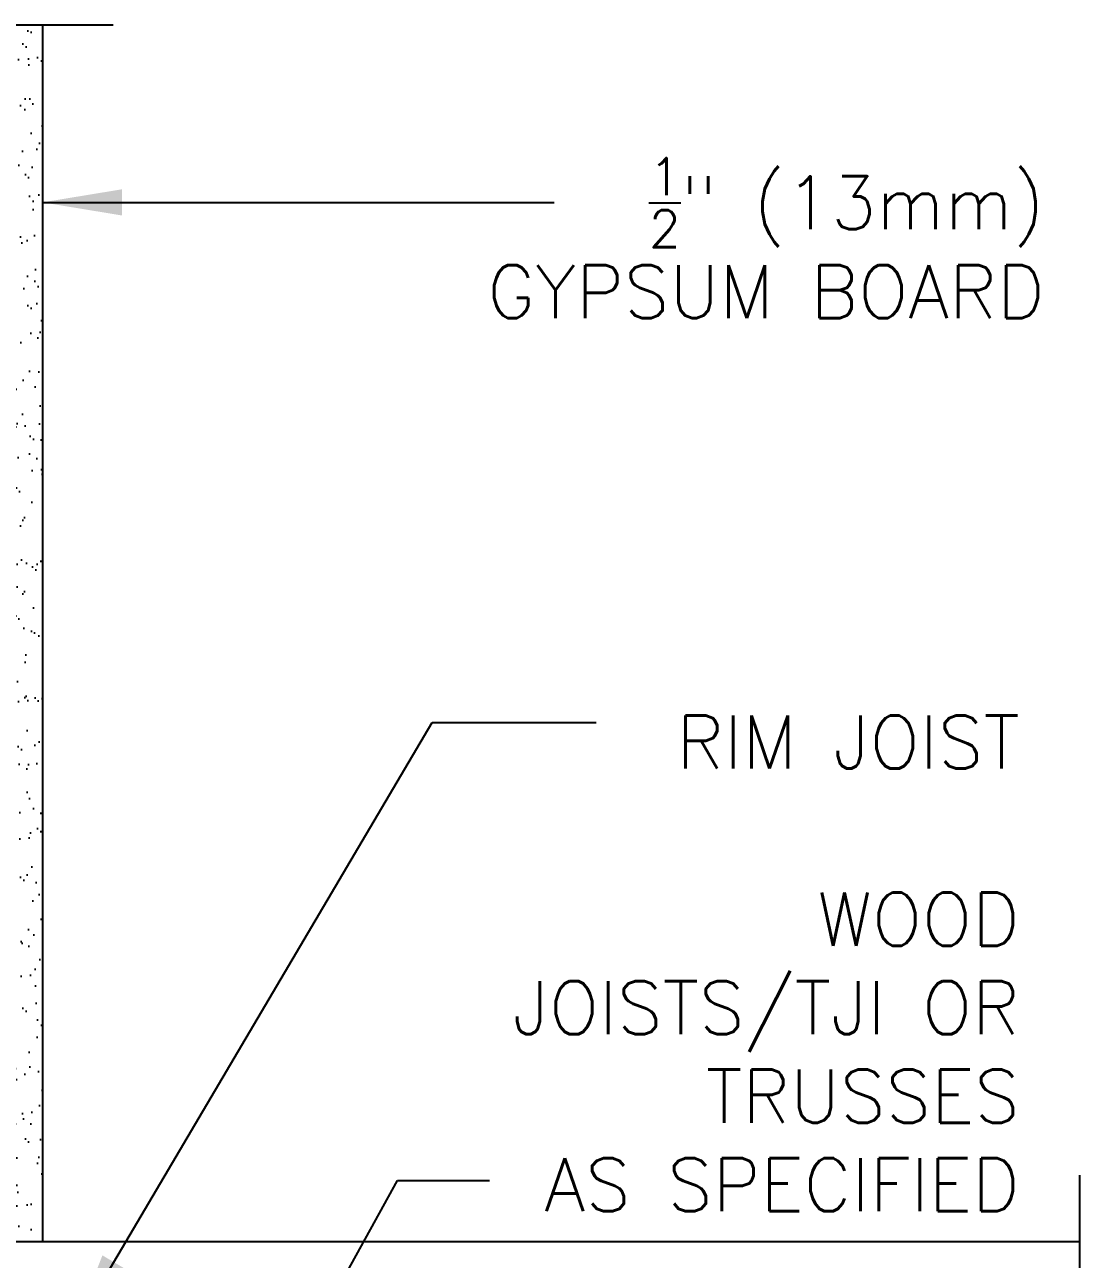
# Model space of a CAD drawing. Header units: inches. Extents: x 100.3 to 152.8, y -14.5 to 53.1.
# Drawn here: x 136.92 to 151.82, y 34.65 to 52.08 of the extents above; entities that cross this region are included whole.
import ezdxf

# ---------------------------------------------------------------- set-up
doc = ezdxf.new("R2010")
doc.units = ezdxf.units.IN
doc.header["$LTSCALE"] = 0.5
doc.header["$MEASUREMENT"] = 0
for name, color, linetype in [('HATCH', 12, 'Continuous'), ('LINE9', 9, 'Continuous'), ('TEXT', 4, 'Continuous')]:
    doc.layers.add(name, color=color, linetype=linetype)
doc.styles.add('DIM', font='romans.shx', dxfattribs={"width": 0.7})
doc.styles.add('ROMANS', font='romans.shx', dxfattribs={"height": 1.125})
doc.dimstyles.new('ext_12', dxfattribs={"dimscale": 12, "dimtxt": 0.09375, "dimasz": 0.09375, "dimexe": 0.09375, "dimexo": 0.0625, "dimgap": 0.0625, "dimtad": 1, "dimdec": 1, "dimzin": 3, "dimdsep": 46, "dimlunit": 4, "dimtxsty": 'DIM', "dimcen": 0.09, "dimdle": 0.09375, "dimclrt": 4, "dimadec": 0, "dimazin": 0, "dimtfac": 1, "dimtdec": 1, "dimtmove": 2, "dimatfit": 3, "dimfxl": 1, "dimfrac": 2, "dimtolj": 1, "dimtzin": 0, "dimarcsym": 0})

msp = doc.modelspace()

# ---------------------------------------------------------------- hatches: boundary and pattern name
at = {"layer": 'HATCH'}
h = msp.add_hatch(dxfattribs=at)
h.set_pattern_fill('AR-SAND', color=256, scale=0.25, style=0)
h.set_pattern_definition([(37.5, (79.3697, 5.8285), (-0.0157483, 0.481706), [0, -0.38, 0, -0.425, 0, -0.40625]), (7.5, (79.3697, 5.8285), (0.442444, 0.7055365), [0, -0.205, 0, -0.3425, 0, -0.13125]), (327.5, (79.0622, 5.8285), (0.7785355, 0.0014148), [0, -0.125, 0, -0.45, 0, -0.5875]), (317.5, (79.0622, 5.8285), (0.7515317, 0.219419), [0, -0.0625, 0, -0.295, 0, -0.3375])])
h.paths.add_polyline_path([(137.171, 52.083), (136.671, 52.083), (136.671, 34.895), (137.171, 34.895)])

# ---------------------------------------------------------------- linework, layer by layer
at = {"layer": 'LINE9'}
for p, q in [((128.921, 52.083), (138.171, 52.083)), ((137.171, 52.083), (137.171, 34.895)), ((136.671, 34.895), (151.822, 34.895))]:
    msp.add_line(p, q, dxfattribs=at)
msp.add_lwpolyline([(151.822, 35.833), (151.822, 33.465)], dxfattribs=at)

# ---------------------------------------------------------------- texts
at = {"layer": 'TEXT', "char_height": 0.75, "attachment_point": 9, "style": 'ROMANS'}
for s, insert, width in [('\\A1;{\\H0.7x;\\S1/2;\\H1.4286x;"} (13mm) GYPSUM BOARD', (151.333, 47.938), 9.28726), ('\\A1;\\PRIM JOIST\\P\\PWOOD \\PJOISTS/TJI OR\\PTRUSSES \\PAS SPECIFIED', (150.981, 35.324), 12.00896)]:
    msp.add_mtext(s, dxfattribs=dict(at, insert=insert, width=width))

# ---------------------------------------------------------------- leaders
at = {"layer": 'TEXT'}
for points, override in [([(137.171, 49.573), (144.404, 49.573)], {"dimgap": 0.0625, "dimtad": 0}), ([(137.606, 33.638), (142.677, 42.225), (144.995, 42.225)], {"dimtad": 0}), ([(140.262, 32.273), (142.187, 35.76), (143.489, 35.76)], {"dimtad": 0})]:
    msp.add_leader(points, dimstyle='ext_12', override=override, dxfattribs=at)

doc.saveas('drawing.dxf')
